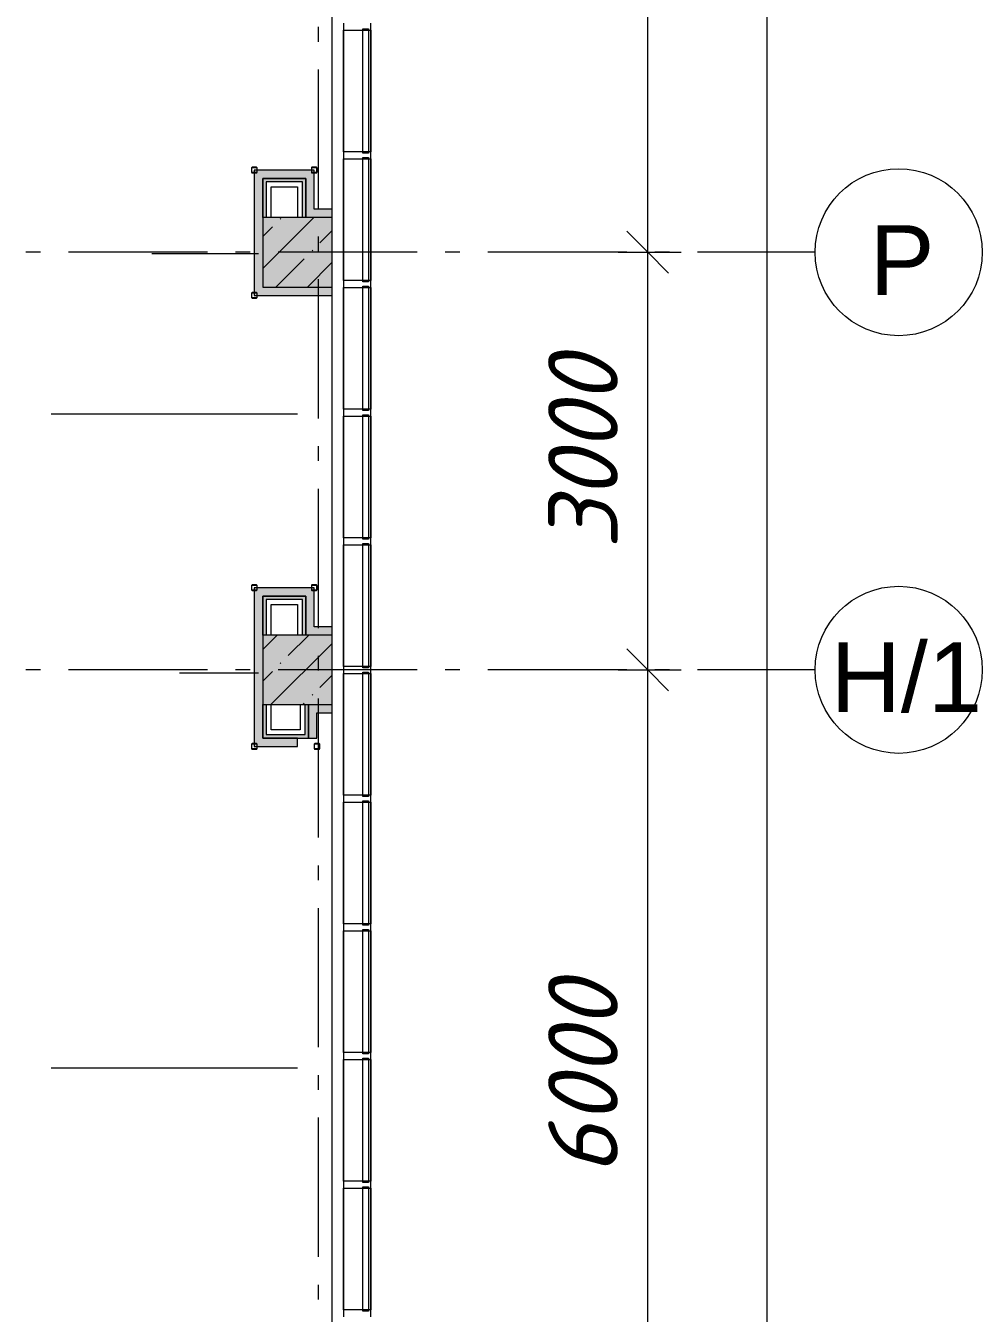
# Model space of a CAD drawing. Header units: millimetres. Extents: x -537608 to 253996, y -217170 to 186033.
# Drawn here: x -266728 to -259858, y -189372 to -180123 of the extents above; entities that cross this region are included whole.
import ezdxf

# ---------------------------------------------------------------- set-up
doc = ezdxf.new("R2010")
doc.units = ezdxf.units.MM
doc.layers.add('PDF _Геометрия', color=7, linetype='Continuous')
doc.layers.add('PDF _Текст', color=7, linetype='Continuous')
doc.layers.add('PDF _Сплошная заливка', color=7, linetype='Continuous', true_color=0xffffff)
doc.styles.add('PDF ArialMT', font='arial.ttf')
doc.styles.add('PDF ISOCPEUR Italic', font='isocpeui.ttf')

msp = doc.modelspace()

# ---------------------------------------------------------------- hatches: boundary and pattern name
at = {"layer": 'PDF _Сплошная заливка', "true_color": 0x9c76cf, "transparency": 33554559}
for points in [[(-264716.1649, -181219.6453), (-264716.1649, -181159.6468), (-265026.1651, -181159.6468), (-265026.1651, -181219.6453), (-264774.2269, -181219.6453)], [(-264526.1645, -182059.6465), (-264526.1645, -181999.6458), (-265026.1651, -181999.6458), (-265026.1651, -182059.6465), (-264774.2269, -182059.6465)], [(-265086.1637, -185299.6475), (-265026.1651, -185299.6475), (-265026.1651, -184159.6471), (-265086.1637, -184159.6471), (-265086.1637, -184999.6483)], [(-264716.1649, -184219.6479), (-264716.1649, -184159.6471), (-265026.1651, -184159.6471), (-265026.1651, -184219.6479), (-264774.2269, -184219.6479)], [(-264526.1645, -185059.6469), (-264526.1645, -184999.6483), (-264696.164, -184999.6483), (-264696.164, -185059.6469), (-264636.1644, -185059.6469)]]:
    msp.add_hatch(color=193, dxfattribs=at).paths.add_polyline_path(points)
at = {"layer": 'PDF _Сплошная заливка', "true_color": 0x77b143, "transparency": 33554559}
for points in [[(-264716.1649, -181244.6454), (-264716.1649, -181219.6453), (-265001.165, -181219.6453), (-265001.165, -181244.6454), (-264741.1645, -181244.6454)], [(-264741.1645, -181499.6457), (-264716.1649, -181499.6457), (-264716.1649, -181244.6454), (-264741.1645, -181244.6454), (-264741.1645, -181279.6461)], [(-264716.1649, -184244.648), (-264716.1649, -184219.6479), (-265001.165, -184219.6479), (-265001.165, -184244.648), (-264741.1645, -184244.648)], [(-264741.1645, -184499.6461), (-264716.1649, -184499.6461), (-264716.1649, -184244.648), (-264741.1645, -184244.648), (-264741.1645, -184279.6464)], [(-264774.2269, -185239.6468), (-264721.1641, -185239.6468), (-264721.1641, -185214.6467), (-265026.1651, -185214.6467), (-265026.1651, -185239.6468)]]:
    msp.add_hatch(color=75, dxfattribs=at).paths.add_polyline_path(points)
at = {"layer": 'PDF _Сплошная заливка', "transparency": 33554559}
for points in [[(-264526.1645, -181999.6458), (-264526.1645, -181499.6457), (-265026.1651, -181499.6457), (-265026.1651, -181999.6458), (-264774.2269, -181999.6458)], [(-264526.1645, -184999.6483), (-264526.1645, -184499.6461), (-265026.1651, -184499.6461), (-265026.1651, -184999.6483), (-264774.2269, -184999.6483)]]:
    msp.add_hatch(color=256, dxfattribs=at).paths.add_polyline_path(points)

# ---------------------------------------------------------------- linework, layer by layer
at = {"layer": 'PDF _Геометрия', "lineweight": 9}
for p, q in [((-261401.9804, -212139.656), (-261401.9804, -124259.6211)), ((-262260.3263, -181749.6469), (-262260.3263, -175749.6429)), ((-264446.1645, -180103.9368), (-264446.1645, -180153.937)), ((-264446.1645, -180103.9368), (-264446.1645, -180153.937)), ((-264446.1645, -181028.224), (-264446.1645, -180153.937)), ((-264446.1645, -180153.937), (-264446.1645, -181028.224)), ((-264446.1645, -180153.937), (-264306.1643, -180153.937)), ((-264446.1645, -180153.937), (-264306.1643, -180153.937)), ((-264306.1643, -180153.937), (-264306.1643, -180143.9366)), ((-264306.1643, -180143.9366), (-264266.164, -180143.9366)), ((-264306.1643, -180153.937), (-264306.1643, -180143.9366)), ((-264306.1643, -180143.9366), (-264266.164, -180143.9366)), ((-264306.1643, -181028.224), (-264306.1643, -180153.937)), ((-264306.1643, -180153.937), (-264266.164, -180153.937)), ((-264306.1643, -181028.224), (-264306.1643, -180153.937)), ((-264306.1643, -180153.937), (-264266.164, -180153.937)), ((-264266.164, -180143.9366), (-264266.164, -180153.937)), ((-264266.164, -180143.9366), (-264266.164, -180153.937)), ((-264266.164, -180153.937), (-264266.164, -181028.224)), ((-264266.164, -180153.937), (-264249.1643, -180153.937)), ((-264266.164, -180153.937), (-264266.164, -181028.224)), ((-264266.164, -180153.937), (-264249.1643, -180153.937)), ((-264249.1643, -180153.937), (-264249.1643, -180103.9368)), ((-264249.1643, -180153.937), (-264249.1643, -180103.9368)), ((-264249.1643, -181028.224), (-264249.1643, -180153.937)), ((-264249.1643, -180153.937), (-264249.1643, -181028.224)), ((-264306.1643, -181028.224), (-264446.1645, -181028.224)), ((-264446.1645, -181028.224), (-264446.1645, -181078.2242)), ((-264306.1643, -181028.224), (-264446.1645, -181028.224)), ((-264446.1645, -181028.224), (-264446.1645, -181078.2242)), ((-264446.1645, -181952.509), (-264446.1645, -181078.2242)), ((-264446.1645, -181078.2242), (-264446.1645, -181952.509)), ((-264446.1645, -181078.2242), (-264306.1643, -181078.2242)), ((-264446.1645, -181078.2242), (-264306.1643, -181078.2242)), ((-264266.164, -181028.224), (-264306.1643, -181028.224)), ((-264306.1643, -181038.2223), (-264306.1643, -181028.224)), ((-264266.164, -181028.224), (-264306.1643, -181028.224)), ((-264306.1643, -181038.2223), (-264306.1643, -181028.224)), ((-264266.164, -181038.2223), (-264306.1643, -181038.2223)), ((-264266.164, -181038.2223), (-264306.1643, -181038.2223)), ((-264306.1643, -181078.2242), (-264306.1643, -181068.2237)), ((-264306.1643, -181068.2237), (-264266.164, -181068.2237)), ((-264306.1643, -181078.2242), (-264306.1643, -181068.2237)), ((-264306.1643, -181068.2237), (-264266.164, -181068.2237)), ((-264306.1643, -181952.509), (-264306.1643, -181078.2242)), ((-264306.1643, -181078.2242), (-264266.164, -181078.2242)), ((-264306.1643, -181952.509), (-264306.1643, -181078.2242)), ((-264306.1643, -181078.2242), (-264266.164, -181078.2242)), ((-264266.164, -181028.224), (-264266.164, -181038.2223)), ((-264249.1643, -181028.224), (-264266.164, -181028.224)), ((-264266.164, -181028.224), (-264266.164, -181038.2223)), ((-264249.1643, -181028.224), (-264266.164, -181028.224)), ((-264266.164, -181068.2237), (-264266.164, -181078.2242)), ((-264266.164, -181068.2237), (-264266.164, -181078.2242)), ((-264266.164, -181078.2242), (-264266.164, -181952.509)), ((-264266.164, -181078.2242), (-264249.1643, -181078.2242)), ((-264266.164, -181078.2242), (-264266.164, -181952.509)), ((-264266.164, -181078.2242), (-264249.1643, -181078.2242)), ((-264249.1643, -181078.2242), (-264249.1643, -181028.224)), ((-264249.1643, -181078.2242), (-264249.1643, -181028.224)), ((-264249.1643, -181952.509), (-264249.1643, -181078.2242)), ((-264249.1643, -181078.2242), (-264249.1643, -181952.509)), ((-265104.9935, -181140.8171), (-265106.1652, -181143.6461)), ((-265106.1652, -181143.6461), (-265106.1652, -181175.6455)), ((-265106.1652, -181175.6455), (-265104.9935, -181178.4744)), ((-265102.165, -181139.6459), (-265104.9935, -181140.8171)), ((-265104.9935, -181178.4744), (-265102.165, -181179.6456)), ((-265104.1651, -181143.6461), (-265103.5789, -181142.2316)), ((-265104.1651, -181175.6455), (-265104.1651, -181143.6461)), ((-265103.5789, -181177.0599), (-265104.1651, -181175.6455)), ((-265103.5789, -181142.2316), (-265102.165, -181141.646)), ((-265102.165, -181177.6455), (-265103.5789, -181177.0599)), ((-265070.1645, -181139.6459), (-265102.165, -181139.6459)), ((-265102.165, -181141.646), (-265070.1645, -181141.646)), ((-265070.1645, -181177.6455), (-265102.165, -181177.6455)), ((-265102.165, -181179.6456), (-265070.1645, -181179.6456)), ((-265026.1651, -181159.6468), (-265086.1637, -181159.6468)), ((-265086.1637, -181159.6468), (-265086.1637, -182059.6465)), ((-265067.3366, -181140.8171), (-265070.1645, -181139.6459)), ((-265070.1645, -181141.646), (-265068.75, -181142.2316)), ((-265068.75, -181177.0599), (-265070.1645, -181177.6455)), ((-265070.1645, -181179.6456), (-265067.3366, -181178.4744)), ((-265068.75, -181142.2316), (-265068.1644, -181143.6461)), ((-265068.1644, -181175.6455), (-265068.75, -181177.0599)), ((-265068.1644, -181143.6461), (-265068.1644, -181175.6455)), ((-265066.1643, -181143.6461), (-265067.3366, -181140.8171)), ((-265067.3366, -181178.4744), (-265066.1643, -181175.6455)), ((-265066.1643, -181175.6455), (-265066.1643, -181143.6461)), ((-264716.1649, -181159.6468), (-265026.1651, -181159.6468)), ((-264656.1648, -181159.6468), (-264716.1649, -181159.6468)), ((-264674.9929, -181140.8171), (-264676.1641, -181143.6461)), ((-264676.1641, -181143.6461), (-264676.1641, -181175.6455)), ((-264676.1641, -181175.6455), (-264674.9929, -181178.4744)), ((-264672.165, -181139.6459), (-264674.9929, -181140.8171)), ((-264674.9929, -181178.4744), (-264672.165, -181179.6456)), ((-264674.164, -181143.6461), (-264673.5784, -181142.2316)), ((-264674.164, -181175.6455), (-264674.164, -181143.6461)), ((-264673.5784, -181177.0599), (-264674.164, -181175.6455)), ((-264673.5784, -181142.2316), (-264672.165, -181141.646)), ((-264672.165, -181177.6455), (-264673.5784, -181177.0599)), ((-264640.164, -181139.6459), (-264672.165, -181139.6459)), ((-264672.165, -181141.646), (-264640.164, -181141.646)), ((-264640.164, -181177.6455), (-264672.165, -181177.6455)), ((-264672.165, -181179.6456), (-264640.164, -181179.6456)), ((-264656.1648, -181439.645), (-264656.1648, -181159.6468)), ((-264637.3351, -181140.8171), (-264640.164, -181139.6459)), ((-264640.164, -181141.646), (-264638.7495, -181142.2316)), ((-264638.7495, -181177.0599), (-264640.164, -181177.6455)), ((-264640.164, -181179.6456), (-264637.3351, -181178.4744)), ((-264638.7495, -181142.2316), (-264638.1645, -181143.6461)), ((-264638.1645, -181175.6455), (-264638.7495, -181177.0599)), ((-264638.1645, -181143.6461), (-264638.1645, -181175.6455)), ((-264636.1644, -181143.6461), (-264637.3351, -181140.8171)), ((-264637.3351, -181178.4744), (-264636.1644, -181175.6455)), ((-264636.1644, -181175.6455), (-264636.1644, -181143.6461)), ((-265001.165, -181219.6453), (-265026.1651, -181219.6453)), ((-265026.1651, -181219.6453), (-265026.1651, -181499.6457)), ((-265026.1651, -181499.6457), (-265026.1651, -181219.6453)), ((-265026.1651, -181219.6453), (-264716.1649, -181219.6453)), ((-264966.1655, -181219.6453), (-265001.165, -181219.6453)), ((-264966.1655, -181244.6454), (-265001.165, -181244.6454)), ((-265001.165, -181244.6454), (-265001.165, -181499.6457)), ((-264716.1649, -181219.6453), (-264966.1655, -181219.6453)), ((-264741.1645, -181244.6454), (-264966.1655, -181244.6454)), ((-264741.1645, -181279.6461), (-264741.1645, -181244.6454)), ((-264716.1649, -181244.6454), (-264716.1649, -181219.6453)), ((-264716.1649, -181219.6453), (-264716.1649, -181439.645)), ((-264716.1649, -181279.6461), (-264716.1649, -181244.6454)), ((-264966.1655, -181499.6457), (-264966.1655, -181279.6461)), ((-264966.1655, -181279.6461), (-264776.1645, -181279.6461)), ((-264776.1645, -181279.6461), (-264776.1645, -181499.6457)), ((-264741.1645, -181499.6457), (-264741.1645, -181279.6461)), ((-264716.1649, -181499.6457), (-264716.1649, -181279.6461)), ((-264716.1649, -181439.645), (-264716.1649, -181499.6457)), ((-264526.1645, -181439.645), (-264656.1648, -181439.645)), ((-264526.1645, -181499.6457), (-264526.1645, -181439.645)), ((-265026.1651, -181866.0119), (-264659.7968, -181499.6457)), ((-264526.1645, -181499.6457), (-265026.1651, -181499.6457)), ((-265026.1651, -181499.6457), (-265026.1651, -181999.6458)), ((-264899.5999, -181511.3492), (-264894.8585, -181506.6084)), ((-264526.1645, -181999.6458), (-264526.1645, -181499.6457)), ((-265026.1651, -181637.915), (-264956.6252, -181568.3745)), ((-264614.4776, -181682.423), (-264526.1645, -181594.1109)), ((-264671.5019, -181739.4483), (-264666.76, -181734.7075)), ((-265056.1649, -181762.444), (-265822.113, -181762.444)), ((-264931.6999, -181999.6458), (-264728.5261, -181796.4736)), ((-264703.6003, -181999.6458), (-264526.1645, -181822.21)), ((-262472.4591, -181749.6469), (-262260.3263, -181749.6469)), ((-262260.3263, -184749.6472), (-262260.3263, -181749.6469)), ((-262260.3263, -181749.6469), (-262020.3268, -181749.6469)), ((-265026.1651, -181999.6458), (-264526.1645, -181999.6458)), ((-264526.1645, -182059.6465), (-264526.1645, -181999.6458)), ((-264306.1643, -181952.509), (-264446.1645, -181952.509)), ((-264446.1645, -181952.509), (-264446.1645, -182002.5092)), ((-264306.1643, -181952.509), (-264446.1645, -181952.509)), ((-264446.1645, -181952.509), (-264446.1645, -182002.5092)), ((-264446.1645, -182876.7961), (-264446.1645, -182002.5092)), ((-264446.1645, -182002.5092), (-264446.1645, -182876.7961)), ((-264446.1645, -182002.5092), (-264306.1643, -182002.5092)), ((-264446.1645, -182002.5092), (-264306.1643, -182002.5092)), ((-264266.164, -181952.509), (-264306.1643, -181952.509)), ((-264306.1643, -181962.5095), (-264306.1643, -181952.509)), ((-264266.164, -181952.509), (-264306.1643, -181952.509)), ((-264306.1643, -181962.5095), (-264306.1643, -181952.509)), ((-264266.164, -181962.5095), (-264306.1643, -181962.5095)), ((-264266.164, -181962.5095), (-264306.1643, -181962.5095)), ((-264306.1643, -182002.5092), (-264306.1643, -181992.5087)), ((-264306.1643, -181992.5087), (-264266.164, -181992.5087)), ((-264306.1643, -182002.5092), (-264306.1643, -181992.5087)), ((-264306.1643, -181992.5087), (-264266.164, -181992.5087)), ((-264306.1643, -182876.7961), (-264306.1643, -182002.5092)), ((-264306.1643, -182002.5092), (-264266.164, -182002.5092)), ((-264306.1643, -182876.7961), (-264306.1643, -182002.5092)), ((-264306.1643, -182002.5092), (-264266.164, -182002.5092)), ((-264266.164, -181952.509), (-264266.164, -181962.5095)), ((-264249.1643, -181952.509), (-264266.164, -181952.509)), ((-264266.164, -181952.509), (-264266.164, -181962.5095)), ((-264249.1643, -181952.509), (-264266.164, -181952.509)), ((-264266.164, -181992.5087), (-264266.164, -182002.5092)), ((-264266.164, -181992.5087), (-264266.164, -182002.5092)), ((-264266.164, -182002.5092), (-264266.164, -182876.7961)), ((-264266.164, -182002.5092), (-264249.1643, -182002.5092)), ((-264266.164, -182002.5092), (-264266.164, -182876.7961)), ((-264266.164, -182002.5092), (-264249.1643, -182002.5092)), ((-264249.1643, -182002.5092), (-264249.1643, -181952.509)), ((-264249.1643, -182002.5092), (-264249.1643, -181952.509)), ((-264249.1643, -182876.7961), (-264249.1643, -182002.5092)), ((-264249.1643, -182002.5092), (-264249.1643, -182876.7961)), ((-265104.9935, -182040.8168), (-265106.1652, -182043.6457)), ((-265106.1652, -182043.6457), (-265106.1652, -182075.6451)), ((-265106.1652, -182075.6451), (-265104.9935, -182078.4741)), ((-265102.165, -182039.6455), (-265104.9935, -182040.8168)), ((-265104.9935, -182078.4741), (-265102.165, -182079.6453)), ((-265104.1651, -182043.6457), (-265103.5789, -182042.2312)), ((-265104.1651, -182075.6451), (-265104.1651, -182043.6457)), ((-265103.5789, -182077.0596), (-265104.1651, -182075.6451)), ((-265103.5789, -182042.2312), (-265102.165, -182041.6456)), ((-265102.165, -182077.6452), (-265103.5789, -182077.0596)), ((-265070.1645, -182039.6455), (-265102.165, -182039.6455)), ((-265102.165, -182041.6456), (-265070.1645, -182041.6456)), ((-265070.1645, -182077.6452), (-265102.165, -182077.6452)), ((-265102.165, -182079.6453), (-265070.1645, -182079.6453)), ((-265086.1637, -182059.6465), (-265026.1651, -182059.6465)), ((-265067.3366, -182040.8168), (-265070.1645, -182039.6455)), ((-265070.1645, -182041.6456), (-265068.75, -182042.2312)), ((-265068.75, -182077.0596), (-265070.1645, -182077.6452)), ((-265070.1645, -182079.6453), (-265067.3366, -182078.4741)), ((-265068.75, -182042.2312), (-265068.1644, -182043.6457)), ((-265068.1644, -182075.6451), (-265068.75, -182077.0596)), ((-265068.1644, -182043.6457), (-265068.1644, -182075.6451)), ((-265066.1643, -182043.6457), (-265067.3366, -182040.8168)), ((-265067.3366, -182078.4741), (-265066.1643, -182075.6451)), ((-265066.1643, -182075.6451), (-265066.1643, -182043.6457)), ((-265026.1651, -182059.6465), (-264526.1645, -182059.6465)), ((-266546.0656, -182909.5211), (-264776.1645, -182909.5211)), ((-264306.1643, -182876.7961), (-264446.1645, -182876.7961)), ((-264446.1645, -182876.7961), (-264446.1645, -182926.7964)), ((-264306.1643, -182876.7961), (-264446.1645, -182876.7961)), ((-264446.1645, -182876.7961), (-264446.1645, -182926.7964)), ((-264446.1645, -183801.0812), (-264446.1645, -182926.7964)), ((-264446.1645, -182926.7964), (-264446.1645, -183801.0812)), ((-264446.1645, -182926.7964), (-264306.1643, -182926.7964)), ((-264446.1645, -182926.7964), (-264306.1643, -182926.7964)), ((-264266.164, -182876.7961), (-264306.1643, -182876.7961)), ((-264306.1643, -182886.7945), (-264306.1643, -182876.7961)), ((-264266.164, -182876.7961), (-264306.1643, -182876.7961)), ((-264306.1643, -182886.7945), (-264306.1643, -182876.7961)), ((-264266.164, -182886.7945), (-264306.1643, -182886.7945)), ((-264266.164, -182886.7945), (-264306.1643, -182886.7945)), ((-264306.1643, -182926.7964), (-264306.1643, -182916.7959)), ((-264306.1643, -182916.7959), (-264266.164, -182916.7959)), ((-264306.1643, -182926.7964), (-264306.1643, -182916.7959)), ((-264306.1643, -182916.7959), (-264266.164, -182916.7959)), ((-264306.1643, -183801.0812), (-264306.1643, -182926.7964)), ((-264306.1643, -182926.7964), (-264266.164, -182926.7964)), ((-264306.1643, -183801.0812), (-264306.1643, -182926.7964)), ((-264306.1643, -182926.7964), (-264266.164, -182926.7964)), ((-264266.164, -182876.7961), (-264266.164, -182886.7945)), ((-264249.1643, -182876.7961), (-264266.164, -182876.7961)), ((-264266.164, -182876.7961), (-264266.164, -182886.7945)), ((-264249.1643, -182876.7961), (-264266.164, -182876.7961)), ((-264266.164, -182916.7959), (-264266.164, -182926.7964)), ((-264266.164, -182916.7959), (-264266.164, -182926.7964)), ((-264266.164, -182926.7964), (-264266.164, -183801.0812)), ((-264266.164, -182926.7964), (-264249.1643, -182926.7964)), ((-264266.164, -182926.7964), (-264266.164, -183801.0812)), ((-264266.164, -182926.7964), (-264249.1643, -182926.7964)), ((-264249.1643, -182926.7964), (-264249.1643, -182876.7961)), ((-264249.1643, -182926.7964), (-264249.1643, -182876.7961)), ((-264249.1643, -183801.0812), (-264249.1643, -182926.7964)), ((-264249.1643, -182926.7964), (-264249.1643, -183801.0812)), ((-264306.1643, -183801.0812), (-264446.1645, -183801.0812)), ((-264446.1645, -183801.0812), (-264446.1645, -183851.0814)), ((-264306.1643, -183801.0812), (-264446.1645, -183801.0812)), ((-264446.1645, -183801.0812), (-264446.1645, -183851.0814)), ((-264446.1645, -184725.3683), (-264446.1645, -183851.0814)), ((-264446.1645, -183851.0814), (-264446.1645, -184725.3683)), ((-264446.1645, -183851.0814), (-264306.1643, -183851.0814)), ((-264446.1645, -183851.0814), (-264306.1643, -183851.0814)), ((-264266.164, -183801.0812), (-264306.1643, -183801.0812)), ((-264306.1643, -183811.0816), (-264306.1643, -183801.0812)), ((-264266.164, -183801.0812), (-264306.1643, -183801.0812)), ((-264306.1643, -183811.0816), (-264306.1643, -183801.0812)), ((-264266.164, -183811.0816), (-264306.1643, -183811.0816)), ((-264266.164, -183811.0816), (-264306.1643, -183811.0816)), ((-264306.1643, -183851.0814), (-264306.1643, -183841.0809)), ((-264306.1643, -183841.0809), (-264266.164, -183841.0809)), ((-264306.1643, -183851.0814), (-264306.1643, -183841.0809)), ((-264306.1643, -183841.0809), (-264266.164, -183841.0809)), ((-264306.1643, -184725.3683), (-264306.1643, -183851.0814)), ((-264306.1643, -183851.0814), (-264266.164, -183851.0814)), ((-264306.1643, -184725.3683), (-264306.1643, -183851.0814)), ((-264306.1643, -183851.0814), (-264266.164, -183851.0814)), ((-264266.164, -183801.0812), (-264266.164, -183811.0816)), ((-264249.1643, -183801.0812), (-264266.164, -183801.0812)), ((-264266.164, -183801.0812), (-264266.164, -183811.0816)), ((-264249.1643, -183801.0812), (-264266.164, -183801.0812)), ((-264266.164, -183841.0809), (-264266.164, -183851.0814)), ((-264266.164, -183841.0809), (-264266.164, -183851.0814)), ((-264266.164, -183851.0814), (-264266.164, -184725.3683)), ((-264266.164, -183851.0814), (-264249.1643, -183851.0814)), ((-264266.164, -183851.0814), (-264266.164, -184725.3683)), ((-264266.164, -183851.0814), (-264249.1643, -183851.0814)), ((-264249.1643, -183851.0814), (-264249.1643, -183801.0812)), ((-264249.1643, -183851.0814), (-264249.1643, -183801.0812)), ((-264249.1643, -184725.3683), (-264249.1643, -183851.0814)), ((-264249.1643, -183851.0814), (-264249.1643, -184725.3683)), ((-265104.9935, -184140.8196), (-265106.1652, -184143.6464)), ((-265106.1652, -184143.6464), (-265106.1652, -184175.6479)), ((-265102.165, -184139.6462), (-265104.9935, -184140.8196)), ((-265104.1651, -184143.6464), (-265103.5789, -184142.2319)), ((-265104.1651, -184175.6479), (-265104.1651, -184143.6464)), ((-265103.5789, -184142.2319), (-265102.165, -184141.6463)), ((-265070.1645, -184139.6462), (-265102.165, -184139.6462)), ((-265102.165, -184141.6463), (-265070.1645, -184141.6463)), ((-265067.3366, -184140.8196), (-265070.1645, -184139.6462)), ((-265070.1645, -184141.6463), (-265068.75, -184142.2319)), ((-265068.75, -184142.2319), (-265068.1644, -184143.6464)), ((-265068.1644, -184143.6464), (-265068.1644, -184175.6479)), ((-265066.1643, -184143.6464), (-265067.3366, -184140.8196)), ((-265066.1643, -184175.6479), (-265066.1643, -184143.6464)), ((-264674.9929, -184140.8196), (-264676.1641, -184143.6464)), ((-264676.1641, -184143.6464), (-264676.1641, -184175.6479)), ((-264672.165, -184139.6462), (-264674.9929, -184140.8196)), ((-264674.164, -184143.6464), (-264673.5784, -184142.2319)), ((-264674.164, -184175.6479), (-264674.164, -184143.6464)), ((-264673.5784, -184142.2319), (-264672.165, -184141.6463)), ((-264640.164, -184139.6462), (-264672.165, -184139.6462)), ((-264672.165, -184141.6463), (-264640.164, -184141.6463)), ((-264637.3351, -184140.8196), (-264640.164, -184139.6462)), ((-264640.164, -184141.6463), (-264638.7495, -184142.2319)), ((-264638.7495, -184142.2319), (-264638.1645, -184143.6464)), ((-264638.1645, -184143.6464), (-264638.1645, -184175.6479)), ((-264636.1644, -184143.6464), (-264637.3351, -184140.8196)), ((-264636.1644, -184175.6479), (-264636.1644, -184143.6464)), ((-265106.1652, -184175.6479), (-265104.9935, -184178.4748)), ((-265104.9935, -184178.4748), (-265102.165, -184179.646)), ((-265103.5789, -184177.0603), (-265104.1651, -184175.6479)), ((-265102.165, -184177.648), (-265103.5789, -184177.0603)), ((-265070.1645, -184177.648), (-265102.165, -184177.648)), ((-265102.165, -184179.646), (-265070.1645, -184179.646)), ((-265026.1651, -184159.6471), (-265086.1637, -184159.6471)), ((-265086.1637, -184159.6471), (-265086.1637, -185299.6475)), ((-265068.75, -184177.0603), (-265070.1645, -184177.648)), ((-265070.1645, -184179.646), (-265067.3366, -184178.4748)), ((-265068.1644, -184175.6479), (-265068.75, -184177.0603)), ((-265067.3366, -184178.4748), (-265066.1643, -184175.6479)), ((-264716.1649, -184159.6471), (-265026.1651, -184159.6471)), ((-265026.1651, -184499.6461), (-265026.1651, -184219.6479)), ((-265026.1651, -184219.6479), (-264716.1649, -184219.6479)), ((-265001.165, -184219.6479), (-265026.1651, -184219.6479)), ((-265026.1651, -184219.6479), (-265026.1651, -184499.6461)), ((-264966.1655, -184219.6479), (-265001.165, -184219.6479)), ((-264716.1649, -184219.6479), (-264966.1655, -184219.6479)), ((-264656.1648, -184159.6471), (-264716.1649, -184159.6471)), ((-264716.1649, -184219.6479), (-264716.1649, -184439.6475)), ((-264716.1649, -184244.648), (-264716.1649, -184219.6479)), ((-264676.1641, -184175.6479), (-264674.9929, -184178.4748)), ((-264674.9929, -184178.4748), (-264672.165, -184179.646)), ((-264673.5784, -184177.0603), (-264674.164, -184175.6479)), ((-264672.165, -184177.648), (-264673.5784, -184177.0603)), ((-264640.164, -184177.648), (-264672.165, -184177.648)), ((-264672.165, -184179.646), (-264640.164, -184179.646)), ((-264656.1648, -184439.6475), (-264656.1648, -184159.6471)), ((-264638.7495, -184177.0603), (-264640.164, -184177.648)), ((-264640.164, -184179.646), (-264637.3351, -184178.4748)), ((-264638.1645, -184175.6479), (-264638.7495, -184177.0603)), ((-264637.3351, -184178.4748), (-264636.1644, -184175.6479)), ((-264966.1655, -184244.648), (-265001.165, -184244.648)), ((-265001.165, -184244.648), (-265001.165, -184499.6461)), ((-264741.1645, -184244.648), (-264966.1655, -184244.648)), ((-264966.1655, -184499.6461), (-264966.1655, -184279.6464)), ((-264966.1655, -184279.6464), (-264776.1645, -184279.6464)), ((-264776.1645, -184279.6464), (-264776.1645, -184499.6461)), ((-264741.1645, -184279.6464), (-264741.1645, -184244.648)), ((-264741.1645, -184499.6461), (-264741.1645, -184279.6464)), ((-264716.1649, -184279.6464), (-264716.1649, -184244.648)), ((-264716.1649, -184499.6461), (-264716.1649, -184279.6464)), ((-265026.1651, -184603.1967), (-264922.6161, -184499.6461)), ((-264526.1645, -184499.6461), (-265026.1651, -184499.6461)), ((-265026.1651, -184499.6461), (-265026.1651, -184999.6483)), ((-264842.5757, -184647.7048), (-264694.5175, -184499.6461)), ((-264716.1649, -184439.6475), (-264716.1649, -184499.6461)), ((-264526.1645, -184439.6475), (-264656.1648, -184439.6475)), ((-264526.1645, -184499.6461), (-264526.1645, -184439.6475)), ((-264526.1645, -184999.6483), (-264526.1645, -184499.6461)), ((-264966.419, -184999.6483), (-264526.1645, -184559.3928)), ((-264899.5999, -184704.7301), (-264894.8585, -184699.9893)), ((-265056.1649, -184774.6624), (-265623.3043, -184774.6624)), ((-265026.1651, -184831.2937), (-264956.6252, -184761.7554)), ((-264614.4776, -184875.8039), (-264526.1645, -184787.4919)), ((-264306.1643, -184725.3683), (-264446.1645, -184725.3683)), ((-264446.1645, -184725.3683), (-264446.1645, -184775.3685)), ((-264306.1643, -184725.3683), (-264446.1645, -184725.3683)), ((-264446.1645, -184725.3683), (-264446.1645, -184775.3685)), ((-264446.1645, -185649.6533), (-264446.1645, -184775.3685)), ((-264446.1645, -184775.3685), (-264446.1645, -185649.6533)), ((-264446.1645, -184775.3685), (-264306.1643, -184775.3685)), ((-264446.1645, -184775.3685), (-264306.1643, -184775.3685)), ((-264266.164, -184725.3683), (-264306.1643, -184725.3683)), ((-264306.1643, -184735.3666), (-264306.1643, -184725.3683)), ((-264266.164, -184725.3683), (-264306.1643, -184725.3683)), ((-264306.1643, -184735.3666), (-264306.1643, -184725.3683)), ((-264266.164, -184735.3666), (-264306.1643, -184735.3666)), ((-264266.164, -184735.3666), (-264306.1643, -184735.3666)), ((-264306.1643, -184775.3685), (-264306.1643, -184765.3681)), ((-264306.1643, -184765.3681), (-264266.164, -184765.3681)), ((-264306.1643, -184775.3685), (-264306.1643, -184765.3681)), ((-264306.1643, -184765.3681), (-264266.164, -184765.3681)), ((-264306.1643, -185649.6533), (-264306.1643, -184775.3685)), ((-264306.1643, -184775.3685), (-264266.164, -184775.3685)), ((-264306.1643, -185649.6533), (-264306.1643, -184775.3685)), ((-264306.1643, -184775.3685), (-264266.164, -184775.3685)), ((-264266.164, -184725.3683), (-264266.164, -184735.3666)), ((-264249.1643, -184725.3683), (-264266.164, -184725.3683)), ((-264266.164, -184725.3683), (-264266.164, -184735.3666)), ((-264249.1643, -184725.3683), (-264266.164, -184725.3683)), ((-264266.164, -184765.3681), (-264266.164, -184775.3685)), ((-264266.164, -184765.3681), (-264266.164, -184775.3685)), ((-264266.164, -184775.3685), (-264266.164, -185649.6533)), ((-264266.164, -184775.3685), (-264249.1643, -184775.3685)), ((-264266.164, -184775.3685), (-264266.164, -185649.6533)), ((-264266.164, -184775.3685), (-264249.1643, -184775.3685)), ((-264249.1643, -184775.3685), (-264249.1643, -184725.3683)), ((-264249.1643, -184775.3685), (-264249.1643, -184725.3683)), ((-264249.1643, -185649.6533), (-264249.1643, -184775.3685)), ((-264249.1643, -184775.3685), (-264249.1643, -185649.6533)), ((-262472.4591, -184749.6472), (-262260.3263, -184749.6472)), ((-262260.3263, -190749.6479), (-262260.3263, -184749.6472)), ((-262260.3263, -184749.6472), (-262020.3268, -184749.6472)), ((-264671.5019, -184932.8292), (-264666.76, -184928.0884)), ((-265026.1651, -184999.6483), (-264526.1645, -184999.6483)), ((-265026.1651, -185239.6468), (-265026.1651, -184999.6483)), ((-265026.1651, -184999.6483), (-265026.1651, -185179.6482)), ((-265001.165, -184999.6483), (-265001.165, -185179.6482)), ((-264966.1655, -185179.6482), (-264966.1655, -184999.6483)), ((-264756.1647, -184999.6483), (-264756.1647, -185179.6482)), ((-264738.3199, -184999.6483), (-264728.5261, -184989.8545)), ((-264721.1641, -185214.6467), (-264721.1641, -184999.6483)), ((-264696.164, -185239.6468), (-264696.164, -184999.6483)), ((-264696.164, -184999.6483), (-264696.164, -185059.6469)), ((-264696.164, -185059.6469), (-264696.164, -185239.6468)), ((-264636.1644, -185239.6468), (-264636.1644, -185059.6469)), ((-264636.1644, -185059.6469), (-264526.1645, -185059.6469)), ((-264526.1645, -185059.6469), (-264526.1645, -184999.6483)), ((-265026.1651, -185179.6482), (-265026.1651, -185214.6467)), ((-265026.1651, -185214.6467), (-265026.1651, -185239.6468)), ((-264776.1645, -185239.6468), (-265026.1651, -185239.6468)), ((-265026.1651, -185239.6468), (-264756.1647, -185239.6468)), ((-265001.165, -185179.6482), (-265001.165, -185214.6467)), ((-265001.165, -185214.6467), (-264756.1647, -185214.6467)), ((-264756.1647, -185179.6482), (-264966.1655, -185179.6482)), ((-264776.1645, -185299.6475), (-264776.1645, -185239.6468)), ((-264756.1647, -185214.6467), (-264721.1641, -185214.6467)), ((-264756.1647, -185239.6468), (-264721.1641, -185239.6468)), ((-264721.1641, -185239.6468), (-264696.164, -185239.6468)), ((-264696.164, -185239.6468), (-264636.1644, -185239.6468)), ((-265104.9935, -185280.8199), (-265106.1652, -185283.6467)), ((-265106.1652, -185283.6467), (-265106.1652, -185315.6482)), ((-265106.1652, -185315.6482), (-265104.9935, -185318.4751)), ((-265102.165, -185279.6465), (-265104.9935, -185280.8199)), ((-265104.9935, -185318.4751), (-265102.165, -185319.6484)), ((-265104.1651, -185283.6467), (-265103.5789, -185282.2322)), ((-265104.1651, -185315.6482), (-265104.1651, -185283.6467)), ((-265103.5789, -185317.0606), (-265104.1651, -185315.6482)), ((-265103.5789, -185282.2322), (-265102.165, -185281.6466)), ((-265102.165, -185317.6483), (-265103.5789, -185317.0606)), ((-265070.1645, -185279.6465), (-265102.165, -185279.6465)), ((-265102.165, -185281.6466), (-265070.1645, -185281.6466)), ((-265070.1645, -185317.6483), (-265102.165, -185317.6483)), ((-265102.165, -185319.6484), (-265070.1645, -185319.6484)), ((-265086.1637, -185299.6475), (-265026.1651, -185299.6475)), ((-265067.3366, -185280.8199), (-265070.1645, -185279.6465)), ((-265070.1645, -185281.6466), (-265068.75, -185282.2322)), ((-265068.75, -185317.0606), (-265070.1645, -185317.6483)), ((-265070.1645, -185319.6484), (-265067.3366, -185318.4751)), ((-265068.75, -185282.2322), (-265068.1644, -185283.6467)), ((-265068.1644, -185315.6482), (-265068.75, -185317.0606)), ((-265068.1644, -185283.6467), (-265068.1644, -185315.6482)), ((-265066.1643, -185283.6467), (-265067.3366, -185280.8199)), ((-265067.3366, -185318.4751), (-265066.1643, -185315.6482)), ((-265066.1643, -185315.6482), (-265066.1643, -185283.6467)), ((-265026.1651, -185299.6475), (-264776.1645, -185299.6475)), ((-264654.9925, -185280.8199), (-264656.1648, -185283.6467)), ((-264656.1648, -185283.6467), (-264656.1648, -185315.6482)), ((-264656.1648, -185315.6482), (-264654.9925, -185318.4751)), ((-264652.1636, -185279.6465), (-264654.9925, -185280.8199)), ((-264654.9925, -185318.4751), (-264652.1636, -185319.6484)), ((-264654.1647, -185283.6467), (-264653.578, -185282.2322)), ((-264654.1647, -185315.6482), (-264654.1647, -185283.6467)), ((-264653.578, -185317.0606), (-264654.1647, -185315.6482)), ((-264653.578, -185282.2322), (-264652.1636, -185281.6466)), ((-264652.1636, -185317.6483), (-264653.578, -185317.0606)), ((-264620.1647, -185279.6465), (-264652.1636, -185279.6465)), ((-264652.1636, -185281.6466), (-264620.1647, -185281.6466)), ((-264620.1647, -185317.6483), (-264652.1636, -185317.6483)), ((-264652.1636, -185319.6484), (-264620.1647, -185319.6484)), ((-264617.3357, -185280.8199), (-264620.1647, -185279.6465)), ((-264620.1647, -185281.6466), (-264618.7502, -185282.2322)), ((-264618.7502, -185317.0606), (-264620.1647, -185317.6483)), ((-264620.1647, -185319.6484), (-264617.3357, -185318.4751)), ((-264618.7502, -185282.2322), (-264618.1646, -185283.6467)), ((-264618.1646, -185315.6482), (-264618.7502, -185317.0606)), ((-264618.1646, -185283.6467), (-264618.1646, -185315.6482)), ((-264616.1645, -185283.6467), (-264617.3357, -185280.8199)), ((-264617.3357, -185318.4751), (-264616.1645, -185315.6482)), ((-264616.1645, -185315.6482), (-264616.1645, -185283.6467)), ((-264306.1643, -185649.6533), (-264446.1645, -185649.6533)), ((-264446.1645, -185649.6533), (-264446.1645, -185699.6536)), ((-264306.1643, -185649.6533), (-264446.1645, -185649.6533)), ((-264446.1645, -185649.6533), (-264446.1645, -185699.6536)), ((-264446.1645, -186573.9384), (-264446.1645, -185699.6536)), ((-264446.1645, -185699.6536), (-264446.1645, -186573.9384)), ((-264446.1645, -185699.6536), (-264306.1643, -185699.6536)), ((-264446.1645, -185699.6536), (-264306.1643, -185699.6536)), ((-264266.164, -185649.6533), (-264306.1643, -185649.6533)), ((-264306.1643, -185659.6538), (-264306.1643, -185649.6533)), ((-264266.164, -185649.6533), (-264306.1643, -185649.6533)), ((-264306.1643, -185659.6538), (-264306.1643, -185649.6533)), ((-264266.164, -185659.6538), (-264306.1643, -185659.6538)), ((-264266.164, -185659.6538), (-264306.1643, -185659.6538)), ((-264306.1643, -185699.6536), (-264306.1643, -185689.653)), ((-264306.1643, -185689.653), (-264266.164, -185689.653)), ((-264306.1643, -185699.6536), (-264306.1643, -185689.653)), ((-264306.1643, -185689.653), (-264266.164, -185689.653)), ((-264306.1643, -186573.9384), (-264306.1643, -185699.6536)), ((-264306.1643, -185699.6536), (-264266.164, -185699.6536)), ((-264306.1643, -186573.9384), (-264306.1643, -185699.6536)), ((-264306.1643, -185699.6536), (-264266.164, -185699.6536)), ((-264266.164, -185649.6533), (-264266.164, -185659.6538)), ((-264249.1643, -185649.6533), (-264266.164, -185649.6533)), ((-264266.164, -185649.6533), (-264266.164, -185659.6538)), ((-264249.1643, -185649.6533), (-264266.164, -185649.6533)), ((-264266.164, -185689.653), (-264266.164, -185699.6536)), ((-264266.164, -185689.653), (-264266.164, -185699.6536)), ((-264266.164, -185699.6536), (-264266.164, -186573.9384)), ((-264266.164, -185699.6536), (-264249.1643, -185699.6536)), ((-264266.164, -185699.6536), (-264266.164, -186573.9384)), ((-264266.164, -185699.6536), (-264249.1643, -185699.6536)), ((-264249.1643, -185699.6536), (-264249.1643, -185649.6533)), ((-264249.1643, -185699.6536), (-264249.1643, -185649.6533)), ((-264249.1643, -186573.9384), (-264249.1643, -185699.6536)), ((-264249.1643, -185699.6536), (-264249.1643, -186573.9384)), ((-264306.1643, -186573.9384), (-264446.1645, -186573.9384)), ((-264446.1645, -186573.9384), (-264446.1645, -186623.9386)), ((-264306.1643, -186573.9384), (-264446.1645, -186573.9384)), ((-264446.1645, -186573.9384), (-264446.1645, -186623.9386)), ((-264446.1645, -187498.2255), (-264446.1645, -186623.9386)), ((-264446.1645, -186623.9386), (-264446.1645, -187498.2255)), ((-264446.1645, -186623.9386), (-264306.1643, -186623.9386)), ((-264446.1645, -186623.9386), (-264306.1643, -186623.9386)), ((-264266.164, -186573.9384), (-264306.1643, -186573.9384)), ((-264306.1643, -186583.9388), (-264306.1643, -186573.9384)), ((-264266.164, -186573.9384), (-264306.1643, -186573.9384)), ((-264306.1643, -186583.9388), (-264306.1643, -186573.9384)), ((-264266.164, -186583.9388), (-264306.1643, -186583.9388)), ((-264266.164, -186583.9388), (-264306.1643, -186583.9388)), ((-264306.1643, -186623.9386), (-264306.1643, -186613.9402)), ((-264306.1643, -186613.9402), (-264266.164, -186613.9402)), ((-264306.1643, -186623.9386), (-264306.1643, -186613.9402)), ((-264306.1643, -186613.9402), (-264266.164, -186613.9402)), ((-264306.1643, -187498.2255), (-264306.1643, -186623.9386)), ((-264306.1643, -186623.9386), (-264266.164, -186623.9386)), ((-264306.1643, -187498.2255), (-264306.1643, -186623.9386)), ((-264306.1643, -186623.9386), (-264266.164, -186623.9386)), ((-264266.164, -186573.9384), (-264266.164, -186583.9388)), ((-264249.1643, -186573.9384), (-264266.164, -186573.9384)), ((-264266.164, -186573.9384), (-264266.164, -186583.9388)), ((-264249.1643, -186573.9384), (-264266.164, -186573.9384)), ((-264266.164, -186613.9402), (-264266.164, -186623.9386)), ((-264266.164, -186613.9402), (-264266.164, -186623.9386)), ((-264266.164, -186623.9386), (-264266.164, -187498.2255)), ((-264266.164, -186623.9386), (-264249.1643, -186623.9386)), ((-264266.164, -186623.9386), (-264266.164, -187498.2255)), ((-264266.164, -186623.9386), (-264249.1643, -186623.9386)), ((-264249.1643, -186623.9386), (-264249.1643, -186573.9384)), ((-264249.1643, -186623.9386), (-264249.1643, -186573.9384)), ((-264249.1643, -187498.2255), (-264249.1643, -186623.9386)), ((-264249.1643, -186623.9386), (-264249.1643, -187498.2255)), ((-264306.1643, -187498.2255), (-264446.1645, -187498.2255)), ((-264446.1645, -187498.2255), (-264446.1645, -187548.2257)), ((-264306.1643, -187498.2255), (-264446.1645, -187498.2255)), ((-264446.1645, -187498.2255), (-264446.1645, -187548.2257)), ((-264446.1645, -188422.5105), (-264446.1645, -187548.2257)), ((-264446.1645, -187548.2257), (-264446.1645, -188422.5105)), ((-264446.1645, -187548.2257), (-264306.1643, -187548.2257)), ((-264446.1645, -187548.2257), (-264306.1643, -187548.2257)), ((-264266.164, -187498.2255), (-264306.1643, -187498.2255)), ((-264306.1643, -187508.226), (-264306.1643, -187498.2255)), ((-264266.164, -187498.2255), (-264306.1643, -187498.2255)), ((-264306.1643, -187508.226), (-264306.1643, -187498.2255)), ((-264266.164, -187508.226), (-264306.1643, -187508.226)), ((-264266.164, -187508.226), (-264306.1643, -187508.226)), ((-264306.1643, -187548.2257), (-264306.1643, -187538.2253)), ((-264306.1643, -187538.2253), (-264266.164, -187538.2253)), ((-264306.1643, -187548.2257), (-264306.1643, -187538.2253)), ((-264306.1643, -187538.2253), (-264266.164, -187538.2253)), ((-264306.1643, -188422.5105), (-264306.1643, -187548.2257)), ((-264306.1643, -187548.2257), (-264266.164, -187548.2257)), ((-264306.1643, -188422.5105), (-264306.1643, -187548.2257)), ((-264306.1643, -187548.2257), (-264266.164, -187548.2257)), ((-264266.164, -187498.2255), (-264266.164, -187508.226)), ((-264249.1643, -187498.2255), (-264266.164, -187498.2255)), ((-264266.164, -187498.2255), (-264266.164, -187508.226)), ((-264249.1643, -187498.2255), (-264266.164, -187498.2255)), ((-264266.164, -187538.2253), (-264266.164, -187548.2257)), ((-264266.164, -187538.2253), (-264266.164, -187548.2257)), ((-264266.164, -187548.2257), (-264266.164, -188422.5105)), ((-264266.164, -187548.2257), (-264249.1643, -187548.2257)), ((-264266.164, -187548.2257), (-264266.164, -188422.5105)), ((-264266.164, -187548.2257), (-264249.1643, -187548.2257)), ((-264249.1643, -187548.2257), (-264249.1643, -187498.2255)), ((-264249.1643, -187548.2257), (-264249.1643, -187498.2255)), ((-264249.1643, -188422.5105), (-264249.1643, -187548.2257)), ((-264249.1643, -187548.2257), (-264249.1643, -188422.5105)), ((-266546.0656, -187609.5225), (-264776.1645, -187609.5225)), ((-264306.1643, -188422.5105), (-264446.1645, -188422.5105)), ((-264446.1645, -188422.5105), (-264446.1645, -188472.5107)), ((-264306.1643, -188422.5105), (-264446.1645, -188422.5105)), ((-264446.1645, -188422.5105), (-264446.1645, -188472.5107)), ((-264446.1645, -189346.7976), (-264446.1645, -188472.5107)), ((-264446.1645, -188472.5107), (-264446.1645, -189346.7976)), ((-264446.1645, -188472.5107), (-264306.1643, -188472.5107)), ((-264446.1645, -188472.5107), (-264306.1643, -188472.5107)), ((-264266.164, -188422.5105), (-264306.1643, -188422.5105)), ((-264306.1643, -188432.5109), (-264306.1643, -188422.5105)), ((-264266.164, -188422.5105), (-264306.1643, -188422.5105)), ((-264306.1643, -188432.5109), (-264306.1643, -188422.5105)), ((-264266.164, -188432.5109), (-264306.1643, -188432.5109)), ((-264266.164, -188432.5109), (-264306.1643, -188432.5109)), ((-264306.1643, -188472.5107), (-264306.1643, -188462.5124)), ((-264306.1643, -188462.5124), (-264266.164, -188462.5124)), ((-264306.1643, -188472.5107), (-264306.1643, -188462.5124)), ((-264306.1643, -188462.5124), (-264266.164, -188462.5124)), ((-264306.1643, -189346.7976), (-264306.1643, -188472.5107)), ((-264306.1643, -188472.5107), (-264266.164, -188472.5107)), ((-264306.1643, -189346.7976), (-264306.1643, -188472.5107)), ((-264306.1643, -188472.5107), (-264266.164, -188472.5107)), ((-264266.164, -188422.5105), (-264266.164, -188432.5109)), ((-264249.1643, -188422.5105), (-264266.164, -188422.5105)), ((-264266.164, -188422.5105), (-264266.164, -188432.5109)), ((-264249.1643, -188422.5105), (-264266.164, -188422.5105)), ((-264266.164, -188462.5124), (-264266.164, -188472.5107)), ((-264266.164, -188462.5124), (-264266.164, -188472.5107)), ((-264266.164, -188472.5107), (-264266.164, -189346.7976)), ((-264266.164, -188472.5107), (-264249.1643, -188472.5107)), ((-264266.164, -188472.5107), (-264266.164, -189346.7976)), ((-264266.164, -188472.5107), (-264249.1643, -188472.5107)), ((-264249.1643, -188472.5107), (-264249.1643, -188422.5105)), ((-264249.1643, -188472.5107), (-264249.1643, -188422.5105)), ((-264249.1643, -189346.7976), (-264249.1643, -188472.5107)), ((-264249.1643, -188472.5107), (-264249.1643, -189346.7976)), ((-264306.1643, -189346.7976), (-264446.1645, -189346.7976)), ((-264446.1645, -189346.7976), (-264446.1645, -189396.7978)), ((-264306.1643, -189346.7976), (-264446.1645, -189346.7976)), ((-264446.1645, -189346.7976), (-264446.1645, -189396.7978)), ((-264266.164, -189346.7976), (-264306.1643, -189346.7976)), ((-264306.1643, -189356.7981), (-264306.1643, -189346.7976)), ((-264266.164, -189346.7976), (-264306.1643, -189346.7976)), ((-264306.1643, -189356.7981), (-264306.1643, -189346.7976)), ((-264266.164, -189356.7981), (-264306.1643, -189356.7981)), ((-264266.164, -189356.7981), (-264306.1643, -189356.7981)), ((-264266.164, -189346.7976), (-264266.164, -189356.7981)), ((-264249.1643, -189346.7976), (-264266.164, -189346.7976)), ((-264266.164, -189346.7976), (-264266.164, -189356.7981)), ((-264249.1643, -189346.7976), (-264266.164, -189346.7976)), ((-264249.1643, -189396.7978), (-264249.1643, -189346.7976)), ((-264249.1643, -189396.7978), (-264249.1643, -189346.7976))]:
    msp.add_line(p, q, dxfattribs=at)
at = {"layer": 'PDF _Геометрия', "color": 9, "lineweight": 9, "true_color": 0xc0c0c0}
for p, q in [((-264526.1645, -181439.645), (-264526.1645, -176059.6436)), ((-264526.1645, -184439.6475), (-264526.1645, -182059.6465)), ((-264526.1645, -190439.6482), (-264526.1645, -185059.6469))]:
    msp.add_line(p, q, dxfattribs=at)
at = {"layer": 'PDF _Геометрия', "color": 253, "lineweight": 9, "true_color": 0xaaaaaa}
for p, q in [((-264626.1644, -180237.5686), (-264626.1644, -180131.7358)), ((-264626.1644, -181437.5696), (-264626.1644, -180437.5694)), ((-264626.1644, -181743.4033), (-264626.1644, -181637.5683)), ((-266621.8216, -181749.6469), (-266727.6555, -181749.6469)), ((-265421.8217, -181749.6469), (-266421.8218, -181749.6469)), ((-265115.988, -181749.6469), (-265221.8219, -181749.6469)), ((-263915.9881, -181749.6469), (-264915.9882, -181749.6469)), ((-263610.1544, -181749.6469), (-263715.9872, -181749.6469)), ((-262410.1534, -181749.6469), (-263410.1546, -181749.6469)), ((-262104.3197, -181749.6469), (-262210.1539, -181749.6469)), ((-261058.2013, -181749.6469), (-261904.3197, -181749.6469)), ((-264626.1644, -182943.4021), (-264626.1644, -181943.402)), ((-264626.1644, -183249.2358), (-264626.1644, -183143.403)), ((-264626.1644, -184449.2368), (-264626.1644, -183449.2367)), ((-264626.1644, -184755.0705), (-264626.1644, -184649.2377)), ((-266621.8216, -184749.6472), (-266727.6555, -184749.6472)), ((-265421.8217, -184749.6472), (-266421.8218, -184749.6472)), ((-265115.988, -184749.6472), (-265221.8219, -184749.6472)), ((-263915.9881, -184749.6472), (-264915.9882, -184749.6472)), ((-263610.1544, -184749.6472), (-263715.9872, -184749.6472)), ((-262410.1534, -184749.6472), (-263410.1546, -184749.6472)), ((-262104.3197, -184749.6472), (-262210.1539, -184749.6472)), ((-261058.2013, -184749.6472), (-261904.3197, -184749.6472)), ((-264626.1644, -185955.0715), (-264626.1644, -184955.0714)), ((-264626.1644, -186260.903), (-264626.1644, -186155.0702)), ((-264626.1644, -187460.9041), (-264626.1644, -186460.9039)), ((-264626.1644, -187766.7377), (-264626.1644, -187660.9049)), ((-264626.1644, -188966.7387), (-264626.1644, -187966.7386)), ((-264626.1644, -189272.5724), (-264626.1644, -189166.7374))]:
    msp.add_line(p, q, dxfattribs=at)
at = {"layer": 'PDF _Геометрия', "lineweight": 20}
for p, q in [((-262410.3267, -181599.6462), (-262260.3263, -181749.6469)), ((-262260.3263, -181749.6469), (-262110.3262, -181899.6454)), ((-262410.3267, -184599.6465), (-262260.3263, -184749.6472)), ((-262260.3263, -184749.6472), (-262110.3262, -184899.6478))]:
    msp.add_line(p, q, dxfattribs=at)
for centre in [(-260458.2008, -181749.6462), (-260458.2008, -184749.6466)]:
    msp.add_circle(centre, 599.9999, dxfattribs=at)
at = {"layer": 'PDF _Сплошная заливка', "color": 193, "lineweight": 35, "true_color": 0x9c76cf, "transparency": 33554559}
for points in [[(-265026.1651, -182059.6465), (-265026.1651, -181159.6468), (-265086.1637, -182059.6465), (-265086.1637, -181159.6468)], [(-264656.1648, -181439.645), (-264656.1648, -181159.6468), (-264716.1649, -181439.645), (-264716.1649, -181159.6468)], [(-264526.1645, -181499.6457), (-264526.1645, -181439.645), (-264716.1649, -181499.6457), (-264716.1649, -181439.645)], [(-264656.1648, -184439.6475), (-264656.1648, -184159.6471), (-264716.1649, -184439.6475), (-264716.1649, -184159.6471)], [(-264526.1645, -184499.6461), (-264526.1645, -184439.6475), (-264716.1649, -184499.6461), (-264716.1649, -184439.6475)], [(-264636.1644, -185239.6468), (-264636.1644, -185059.6469), (-264696.164, -185239.6468), (-264696.164, -185059.6469)], [(-264776.1645, -185299.6475), (-264776.1645, -185239.6468), (-265026.1651, -185299.6475), (-265026.1651, -185239.6468)]]:
    msp.add_solid(points, dxfattribs=at)
at = {"layer": 'PDF _Сплошная заливка', "color": 75, "lineweight": 35, "true_color": 0x77b143, "transparency": 33554559}
for points in [[(-265001.165, -181499.6457), (-265001.165, -181219.6453), (-265026.1651, -181499.6457), (-265026.1651, -181219.6453)], [(-265001.165, -184499.6461), (-265001.165, -184219.6479), (-265026.1651, -184499.6461), (-265026.1651, -184219.6479)], [(-265001.165, -185214.6467), (-265001.165, -184999.6483), (-265026.1651, -185214.6467), (-265026.1651, -184999.6483)], [(-264696.164, -185239.6468), (-264696.164, -184999.6483), (-264721.1641, -185239.6468), (-264721.1641, -184999.6483)]]:
    msp.add_solid(points, dxfattribs=at)

# ---------------------------------------------------------------- texts
at = {"layer": 'PDF _Текст', "char_height": 500, "attachment_point": 4, "style": 'PDF ArialMT'}
for s, insert in [('Р', (-260667.2418, -181805.9676)), ('Н/1', (-260947.1421, -184805.9701))]:
    msp.add_mtext(s, dxfattribs=dict(at, insert=insert))
at = {"layer": 'PDF _Текст', "char_height": 500, "attachment_point": 4, "rotation": 90, "style": 'PDF ISOCPEUR Italic'}
for s, insert in [('3000', (-262725.8401, -183881.7115)), ('6000', (-262725.8401, -188381.7142))]:
    msp.add_mtext(s, dxfattribs=dict(at, insert=insert))

doc.saveas('drawing.dxf')
